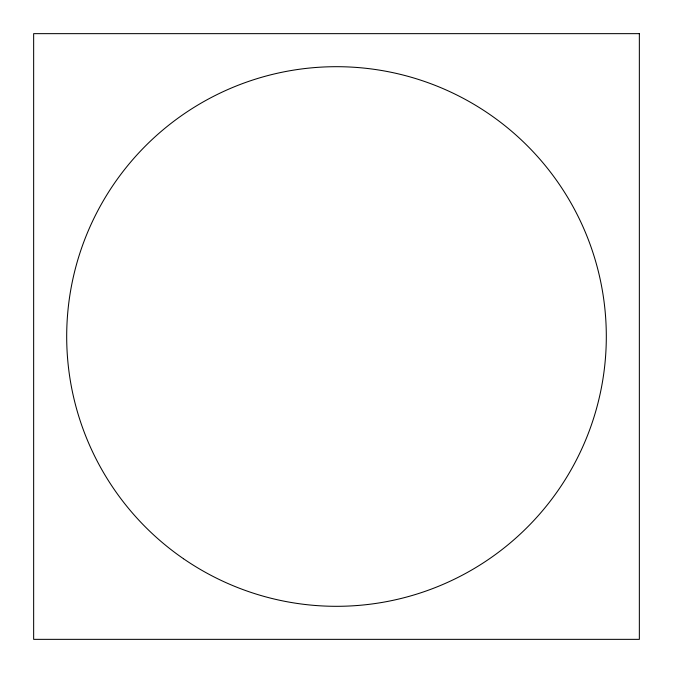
<?xml version="1.0" encoding="UTF-8"?>
<svg xmlns="http://www.w3.org/2000/svg" width="673" height="673" viewBox="0 0 673 673"><rect width="100%" height="100%" fill="white"/><g stroke="black" fill="none" stroke-linecap="round" stroke-linejoin="round"><path stroke-width="1.01" d="M639.35 33.65L33.65 33.65L33.65 639.35L639.35 639.35L639.35 33.65M183.502 558.741A269.814 269.814 0 0 0 605.464 357.876A269.814 269.814 0 0 0 220.534 92.882A269.814 269.814 0 0 0 183.502 558.741"/></g></svg>
